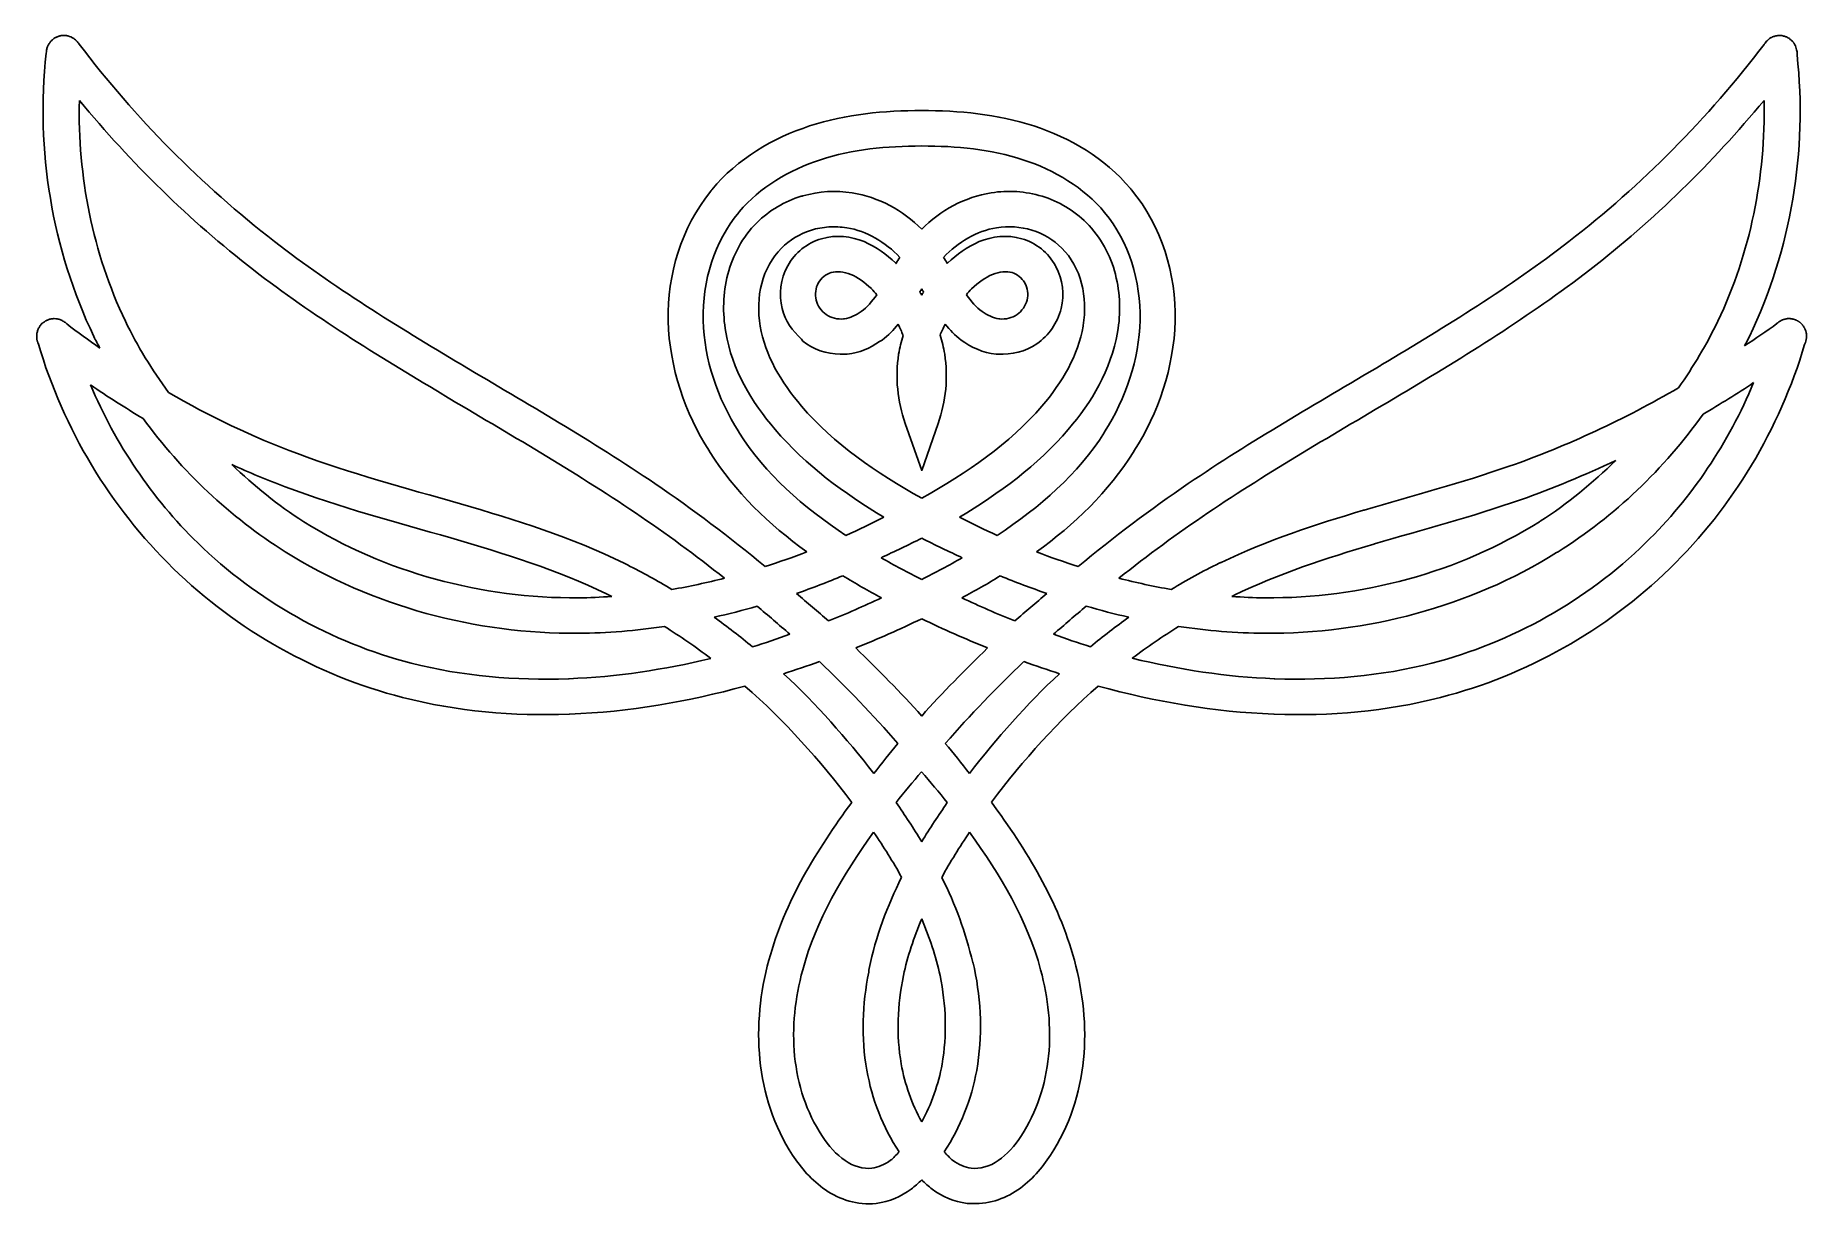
# Model space of a CAD drawing. Extents: x 0 to 100, y 0 to 66.
import ezdxf

# ---------------------------------------------------------------- set-up
doc = ezdxf.new("R2010")
doc.units = 0
doc.layers.add('Layer_1', color=7, linetype='CONTINUOUS')

msp = doc.modelspace()

# ---------------------------------------------------------------- linework, layer by layer
at = {"layer": 'Layer_1', "color": 7}
for points in [[(1.536727, 66.00002), (1.536727, 66.000026)], [(2.409808, 62.331834), (2.409819, 62.331843)], [(97.594302, 62.331823), (97.594325, 62.331843)], [(50.002082, 59.757042), (50.002071, 59.757059)], [(38.145362, 57.288091), (38.110437, 57.244003), (38.084247, 57.199914)], [(61.823674, 57.323301), (61.797484, 57.349746)], [(43.287993, 56.935367), (43.244339, 56.926562), (43.200685, 56.917757)], [(39.664672, 56.000681), (39.699597, 56.04477)], [(44.754764, 55.180673), (44.75479, 55.180648)], [(43.724515, 54.986679), (43.768169, 55.004318)], [(48.544018, 53.126098), (48.535297, 53.143737), (48.517828, 53.152542)], [(45.409596, 52.641159), (45.409607, 52.641136)], [(54.585795, 52.641122), (54.585806, 52.641136)], [(57.580522, 52.940915), (57.589215, 52.949749), (57.580494, 52.967388), (57.563025, 52.985027)], [(60.950648, 52.491248), (60.950648, 52.500053), (60.950648, 52.508858)], [(50.002071, 51.68), (50.002071, 51.68)], [(55.825597, 52.03271), (55.834318, 52.015071)], [(59.03855, 51.997441), (59.03855, 51.988635)], [(35.683244, 49.89), (35.683244, 49.881195)], [(37.656559, 49.889989), (37.66528, 49.889989), (37.66528, 49.907627), (37.656559, 49.916433)], [(59.125858, 49.607843), (59.125858, 49.599037)], [(61.064161, 49.219872), (61.072881, 49.219872), (61.072881, 49.237511), (61.072881, 49.246316)], [(43.218157, 48.84948), (43.279273, 48.73485), (43.488817, 48.584948)], [(47.618541, 48.708412), (47.69712, 48.743681), (47.766967, 48.796589)], [(24.053647, 47.37698), (24.001261, 47.403425)], [(45.689007, 48.002977), (45.689007, 47.994172), (45.741393, 47.994172)], [(54.262772, 47.994172), (54.306429, 47.994172), (54.306429, 48.002977)], [(76.002705, 47.403348), (75.976515, 47.394543), (75.959045, 47.376904)], [(3.038445, 46.265902), (3.038445, 46.265902)], [(97.009354, 46.389346), (97.009354, 46.389352)], [(22.918754, 45.728029), (22.944947, 45.71039), (22.997332, 45.683946)], [(77.006784, 45.683921), (77.032974, 45.692726), (77.050444, 45.710365)], [(49.067873, 44.087909), (50.002082, 41.433767), (50.936292, 44.087909)], [(39.673393, 43.585322), (39.664672, 43.594127), (39.664672, 43.602933)], [(60.339484, 43.602941), (60.330764, 43.594136)], [(38.005671, 42.50957), (38.005671, 42.500764)], [(61.98957, 42.500677), (61.998291, 42.509482)], [(11.018508, 41.760033), (11.018508, 41.760033)], [(89.230113, 41.998098), (89.230102, 41.998113)], [(74.998699, 39.185249), (74.98123, 39.185249), (74.96376, 39.176444)], [(50.002071, 37.606873), (50.002071, 37.606873)], [(33.378398, 36.090233), (33.352207, 36.116678), (33.195052, 36.187219)], [(66.89639, 36.222508), (66.861468, 36.213703)], [(85.877429, 36.786823), (85.921083, 36.813267), (85.956008, 36.830906)], [(45.549302, 35.481793), (45.549302, 35.481793)], [(54.446112, 35.472988), (54.446112, 35.472988)], [(32.190993, 34.458935), (32.339419, 34.388394)], [(67.603622, 34.35313), (67.656008, 34.379575)], [(40.703642, 33.762332), (40.703642, 33.762332)], [(50.002071, 33.048092), (50.002071, 33.048092)], [(59.300503, 33.762332), (59.300503, 33.762332)], [(44.230934, 30.63203), (44.230934, 30.63203)], [(55.773211, 30.63203), (55.773211, 30.63203)], [(30.078111, 27.660394), (30.09558, 27.660394), (30.11305, 27.660394)], [(49.993342, 24.406699), (49.993342, 24.406699)], [(47.286758, 20.994229), (47.286755, 20.994229)], [(52.708658, 20.994229), (52.708658, 20.994229)], [(50.002071, 16.09156), (50.002071, 16.09156)], [(47.033559, 13.296333), (47.007369, 13.199339), (47.007369, 13.093525)], [(52.979315, 13.296333), (52.9182, 13.587321), (52.883275, 13.62259)], [(52.577707, 0.025572), (52.638825, 0.016823), (52.691211, 0.016823), (52.691211, 0.025572)]]:
    msp.add_lwpolyline(points, dxfattribs=at)
for points in [[(0.558863, 65.171204), (0.547885, 65.113057), (0.542042, 65.05404), (0.541402, 64.994849)], [(0.611248, 65.365195), (0.587377, 65.302474), (0.569826, 65.237481), (0.558863, 65.171204)], [(0.61998, 65.39164), (0.616948, 65.382866), (0.614037, 65.374051), (0.611248, 65.365195)], [(0.654904, 65.453364), (0.642542, 65.433214), (0.630893, 65.412626), (0.61998, 65.39164)], [(0.663636, 65.479809), (0.660604, 65.471035), (0.657693, 65.46222), (0.654904, 65.453364)], [(0.707291, 65.541533), (0.691971, 65.521524), (0.677409, 65.500934), (0.663636, 65.479809)], [(0.716023, 65.559172), (0.713055, 65.553322), (0.710144, 65.547442), (0.707291, 65.541533)], [(0.759677, 65.620897), (0.744358, 65.600887), (0.729796, 65.580298), (0.716023, 65.559172)], [(0.768409, 65.638536), (0.765441, 65.632686), (0.76253, 65.626806), (0.759677, 65.620897)], [(0.829526, 65.700258), (0.808274, 65.680592), (0.787882, 65.659999), (0.768409, 65.638536)], [(0.899373, 65.761983), (0.875148, 65.742522), (0.85184, 65.721924), (0.829526, 65.700258)], [(0.916834, 65.779622), (0.910942, 65.773816), (0.905121, 65.767936), (0.899373, 65.761983)], [(0.977951, 65.823711), (0.957034, 65.8098), (0.936647, 65.795093), (0.916834, 65.779622)], [(0.995412, 65.841349), (0.989519, 65.835543), (0.983699, 65.829663), (0.977951, 65.823711)], [(1.06526, 65.876619), (1.041527, 65.865795), (1.018226, 65.854029), (0.995412, 65.841349)], [(1.082721, 65.885424), (1.076872, 65.882547), (1.071051, 65.879612), (1.06526, 65.876619)], [(1.152568, 65.920693), (1.128835, 65.909869), (1.105535, 65.898104), (1.082721, 65.885424)], [(1.170029, 65.929499), (1.16418, 65.926622), (1.158359, 65.923686), (1.152568, 65.920693)], [(1.248607, 65.955943), (1.222061, 65.948239), (1.195845, 65.939417), (1.170029, 65.929499)], [(1.266068, 65.964748), (1.260219, 65.961871), (1.254399, 65.958936), (1.248607, 65.955943)], [(1.344647, 65.982387), (1.318228, 65.977586), (1.292014, 65.971701), (1.266068, 65.964748)], [(1.536727, 66.000026), (1.472284, 66.000474), (1.407952, 65.994566), (1.344647, 65.982387)], [(1.641498, 65.991215), (1.606754, 65.996022), (1.571781, 65.998961), (1.536727, 66.00002)], [(1.658959, 65.991215), (1.653139, 65.991267), (1.647318, 65.991267), (1.641498, 65.991215)], [(1.67642, 65.991215), (1.6706, 65.991267), (1.664779, 65.991267), (1.658959, 65.991215)], [(1.754999, 65.973576), (1.729053, 65.980529), (1.702839, 65.986414), (1.67642, 65.991215)], [(2.095505, 65.823674), (1.992383, 65.89489), (1.876848, 65.945752), (1.754999, 65.973576)], [(2.191545, 65.744313), (2.161206, 65.772769), (2.12913, 65.799274), (2.095505, 65.823674)], [(2.252661, 65.691408), (2.233008, 65.709872), (2.212619, 65.727522), (2.191545, 65.744313)], [(2.261393, 65.673769), (2.25854, 65.679677), (2.255629, 65.685557), (2.252661, 65.691408)], [(2.392357, 65.51505), (2.354246, 65.572381), (2.310357, 65.625571), (2.261393, 65.673769)], [(13.445704, 54.351778), (9.297389, 57.558711), (5.574296, 61.330561), (2.392357, 65.51505)], [(97.603006, 65.497371), (94.423601, 61.318927), (90.701722, 57.554789), (86.558389, 54.351736)], [(97.611727, 65.51501), (97.608762, 65.50916), (97.605855, 65.50328), (97.603006, 65.497371)], [(97.786346, 65.717818), (97.719368, 65.65846), (97.660631, 65.590241), (97.611727, 65.51501)], [(97.864925, 65.788359), (97.837514, 65.766268), (97.811284, 65.742721), (97.786346, 65.717818)], [(97.960965, 65.858904), (97.927583, 65.837351), (97.895512, 65.813794), (97.864925, 65.788359)], [(98.030813, 65.894173), (98.00708, 65.883349), (97.98378, 65.871583), (97.960965, 65.858904)], [(98.214161, 65.964714), (98.150883, 65.94739), (98.089465, 65.92376), (98.030813, 65.894173)], [(98.310201, 65.982353), (98.27792, 65.978072), (98.245868, 65.972185), (98.214161, 65.964714)], [(98.580861, 65.991159), (98.490668, 66.000757), (98.399596, 65.997794), (98.310201, 65.982353)], [(98.607051, 65.991159), (98.598321, 65.991275), (98.589591, 65.991275), (98.580861, 65.991159)], [(98.703091, 65.964714), (98.671537, 65.97515), (98.639483, 65.983976), (98.607051, 65.991159)], [(98.781668, 65.93827), (98.755852, 65.948188), (98.729637, 65.95701), (98.703091, 65.964714)], [(98.799137, 65.93827), (98.793314, 65.938322), (98.787491, 65.938322), (98.781668, 65.93827)], [(98.816607, 65.929465), (98.810812, 65.932458), (98.804989, 65.935393), (98.799137, 65.93827)], [(98.895186, 65.903021), (98.86937, 65.912939), (98.843154, 65.921761), (98.816607, 65.929465)], [(98.999955, 65.841296), (98.966314, 65.864014), (98.931325, 65.884628), (98.895186, 65.903021)], [(99.061073, 65.797207), (99.04126, 65.812679), (99.020873, 65.827386), (98.999955, 65.841296)], [(99.078543, 65.779568), (99.072793, 65.785521), (99.066969, 65.791401), (99.061073, 65.797207)], [(99.14839, 65.717843), (99.126076, 65.73951), (99.102768, 65.760107), (99.078543, 65.779568)], [(99.209505, 65.664938), (99.189852, 65.683402), (99.169463, 65.701052), (99.14839, 65.717843)], [(99.218226, 65.647299), (99.215376, 65.653207), (99.212469, 65.659087), (99.209505, 65.664938)], [(99.270683, 65.585518), (99.254034, 65.606822), (99.236534, 65.627433), (99.218226, 65.647299)], [(99.279403, 65.567879), (99.276554, 65.573787), (99.273647, 65.579667), (99.270683, 65.585518)], [(99.323057, 65.506157), (99.309284, 65.527281), (99.294722, 65.54787), (99.279403, 65.567879)], [(99.331778, 65.479713), (99.328993, 65.488568), (99.326086, 65.497384), (99.323057, 65.506157)], [(99.43655, 65.197547), (99.415941, 65.296408), (99.380616, 65.391543), (99.331778, 65.479713)], [(99.46274, 64.933014), (99.465708, 65.021976), (99.4569, 65.11094), (99.43655, 65.197547)], [(0.541402, 64.994849), (-0.070112, 59.541565), (0.870637, 53.934546), (3.230526, 48.990634)], [(96.773617, 48.990532), (99.120797, 53.907823), (100.054318, 59.480989), (99.46274, 64.90657)], [(99.46274, 64.90657), (99.461894, 64.915319), (99.463587, 64.924294), (99.46274, 64.933014)], [(5.011637, 49.854733), (3.166785, 53.719609), (2.317367, 58.039452), (2.409808, 62.331834)], [(2.409819, 62.331843), (5.333453, 58.79566), (8.618403, 55.564975), (12.240837, 52.764583)], [(87.754554, 52.764563), (91.377003, 55.564941), (94.67068, 58.795629), (97.594302, 62.331823)], [(97.594325, 62.331843), (97.68677, 58.039457), (96.828616, 53.719617), (94.983781, 49.854728)], [(50.001953, 61.758692), (47.904491, 61.758692), (45.746166, 61.559502), (43.672036, 60.885733)], [(56.331872, 60.885733), (54.257742, 61.559502), (52.09942, 61.758692), (50.001953, 61.758692)], [(43.672036, 60.885733), (41.592038, 60.210057), (39.600757, 59.039052), (38.145362, 57.288091)], [(61.797484, 57.349746), (60.346904, 59.066131), (58.387012, 60.218137), (56.331872, 60.885733)], [(44.283329, 58.98108), (46.083114, 59.565729), (48.030179, 59.757042), (50.002082, 59.757042)], [(50.002071, 59.757059), (51.97398, 59.757059), (53.92104, 59.565746), (55.720825, 58.981097)], [(39.699597, 56.04477), (40.85848, 57.418944), (42.508174, 58.40443), (44.283329, 58.98108)], [(55.720825, 58.981097), (57.514254, 58.398514), (59.1788, 57.3971), (60.339484, 56.000698)], [(38.084247, 57.199914), (36.414654, 55.145686), (35.628022, 52.496113), (35.683244, 49.89)], [(46.073157, 57.111722), (45.149254, 57.256844), (44.197852, 57.198511), (43.287993, 56.935367)], [(50.002071, 55.057187), (48.938737, 56.112687), (47.580853, 56.874895), (46.073157, 57.111722)], [(53.930988, 57.111722), (52.423292, 56.874898), (51.065405, 56.112689), (50.002071, 55.057187)], [(56.80346, 56.917731), (55.867902, 57.203069), (54.884067, 57.261427), (53.930988, 57.111722)], [(61.849864, 57.288029), (61.840495, 57.299318), (61.8331, 57.312075), (61.823674, 57.323301)], [(64.320714, 49.872302), (64.380658, 52.51956), (63.570466, 55.217994), (61.849864, 57.288029)], [(43.200685, 56.917757), (42.264068, 56.632097), (41.390275, 56.12316), (40.686178, 55.418742)], [(59.309235, 55.418716), (58.605136, 56.123143), (57.740082, 56.632071), (56.80346, 56.917731)], [(37.656559, 49.916433), (37.606713, 52.117769), (38.29776, 54.356169), (39.664672, 56.000681)], [(40.686178, 55.418742), (39.877408, 54.609596), (39.328023, 53.588327), (39.044765, 52.508884)], [(43.768169, 55.004318), (44.086123, 55.10129), (44.418299, 55.158719), (44.754764, 55.180673)], [(44.75479, 55.180648), (45.091252, 55.202605), (45.433082, 55.189086), (45.767575, 55.136559)], [(45.767575, 55.136559), (46.891121, 54.960074), (47.9594, 54.327837), (48.771012, 53.461186)], [(51.233108, 53.461186), (52.044719, 54.327837), (53.112998, 54.960077), (54.236545, 55.136559)], [(54.236545, 55.136559), (54.905527, 55.241642), (55.591282, 55.198241), (56.227193, 55.004293)], [(60.950648, 52.508858), (60.667396, 53.588308), (60.118005, 54.609571), (59.309235, 55.418716)], [(60.339484, 56.000698), (61.706394, 54.356183), (62.388711, 52.117786), (62.338865, 49.91645)], [(24.001261, 47.403425), (20.355588, 49.573688), (16.759494, 51.78999), (13.445704, 54.351778)], [(42.083102, 53.990274), (42.534262, 54.44164), (43.106767, 54.790453), (43.724515, 54.986679)], [(44.344447, 54.519294), (43.527891, 54.280638), (42.842378, 53.727714), (42.432374, 52.985004)], [(46.74545, 54.351755), (46.025382, 54.647648), (45.182816, 54.764325), (44.344447, 54.519294)], [(48.517828, 53.152542), (48.028009, 53.608963), (47.45549, 54.059986), (46.74545, 54.351755)], [(53.258681, 54.351778), (52.548641, 54.060005), (51.976122, 53.608989), (51.486303, 53.152565)], [(55.659684, 54.519316), (54.821315, 54.764347), (53.978749, 54.647671), (53.258681, 54.351778)], [(57.563025, 52.985027), (57.153021, 53.727737), (56.476232, 54.280664), (55.659684, 54.519316)], [(56.227193, 55.004293), (56.862004, 54.81068), (57.458896, 54.45256), (57.920992, 53.990251)], [(86.558389, 54.351736), (83.244589, 51.789965), (79.648514, 49.573637), (76.002705, 47.403348)], [(40.965544, 51.988644), (41.165324, 52.749978), (41.552295, 53.459222), (42.083102, 53.990274)], [(48.552739, 53.117293), (48.549719, 53.120115), (48.54701, 53.123276), (48.544018, 53.126098)], [(48.771012, 53.461186), (48.698887, 53.345642), (48.620074, 53.231367), (48.552739, 53.117293)], [(51.451381, 53.117293), (51.384043, 53.231367), (51.305232, 53.345642), (51.233108, 53.461186)], [(51.486303, 53.152565), (51.474196, 53.141304), (51.463415, 53.128632), (51.451381, 53.117293)], [(57.920992, 53.990251), (58.449959, 53.461039), (58.838161, 52.755772), (59.03855, 51.997441)], [(12.240837, 52.764583), (15.631008, 50.143749), (19.264761, 47.915604), (22.892561, 45.754473)], [(39.044765, 52.508884), (38.762295, 51.432404), (38.751821, 50.311118), (38.931264, 49.246316)], [(42.432374, 52.985004), (42.02333, 52.244027), (41.916289, 51.383997), (42.118061, 50.568942)], [(44.161076, 52.015096), (44.311856, 52.288234), (44.604811, 52.521228), (44.894473, 52.605886)], [(44.894473, 52.605886), (45.048611, 52.650938), (45.220301, 52.658766), (45.409596, 52.641159)], [(45.409607, 52.641136), (45.598902, 52.623525), (45.801775, 52.579278), (45.99458, 52.50005)], [(45.99458, 52.50005), (46.387126, 52.338743), (46.779946, 52.054613), (47.164521, 51.697636)], [(52.822148, 51.688805), (53.209874, 52.050092), (53.613632, 52.337343), (54.009553, 52.500036)], [(54.009553, 52.500036), (54.202359, 52.579264), (54.3965, 52.623514), (54.585795, 52.641122)], [(54.585806, 52.641136), (54.775101, 52.658747), (54.955523, 52.650929), (55.109661, 52.605864)], [(55.109661, 52.605864), (55.393484, 52.522913), (55.672565, 52.298631), (55.825597, 52.03271)], [(57.877375, 50.568942), (58.075306, 51.368489), (57.9705, 52.209517), (57.580522, 52.940915)], [(61.072881, 49.246316), (61.251376, 50.305502), (61.228865, 51.420034), (60.950648, 52.491248)], [(77.050444, 45.710365), (80.699696, 47.883321), (84.344344, 50.128257), (87.754554, 52.764563)], [(40.878233, 49.581398), (40.741285, 50.394052), (40.764955, 51.22422), (40.965544, 51.988644)], [(44.038843, 51.053963), (43.961268, 51.367309), (44.009305, 51.74017), (44.161076, 52.015096)], [(47.470095, 51.353754), (47.199187, 50.971473), (46.906861, 50.647476), (46.588272, 50.410257)], [(47.164521, 51.697636), (47.167823, 51.69456), (47.169968, 51.691879), (47.173242, 51.688831)], [(47.173242, 51.688831), (47.281979, 51.58751), (47.367561, 51.461664), (47.470095, 51.353754)], [(49.88857, 51.503645), (49.923486, 51.565008), (49.967784, 51.619678), (50.002071, 51.68)], [(50.002071, 51.336109), (49.965614, 51.393003), (49.926255, 51.447596), (49.88857, 51.503645)], [(50.002071, 51.68), (50.035602, 51.621015), (50.072717, 51.563628), (50.106843, 51.503645)], [(50.106843, 51.503645), (50.070202, 51.449108), (50.037555, 51.391442), (50.002071, 51.336109)], [(52.525299, 51.353728), (52.62783, 51.461639), (52.713414, 51.587485), (52.822148, 51.688805)], [(53.415851, 50.410231), (53.09725, 50.647456), (52.796215, 50.971425), (52.525299, 51.353728)], [(55.834318, 52.015071), (55.986085, 51.740147), (56.03412, 51.367289), (55.956551, 51.053938)], [(59.03855, 51.988635), (59.236978, 51.232438), (59.257995, 50.412159), (59.125858, 49.607843)], [(42.118061, 50.568942), (42.288215, 49.881609), (42.695643, 49.303508), (43.218157, 48.84948)], [(44.606352, 50.233913), (44.333903, 50.4218), (44.116871, 50.738755), (44.038843, 51.053963)], [(45.592944, 49.987017), (45.254746, 49.952509), (44.880263, 50.045022), (44.606352, 50.233913)], [(46.588272, 50.410257), (46.287242, 50.186116), (45.955219, 50.038483), (45.64533, 49.995822)], [(54.358792, 49.995796), (54.048689, 50.038316), (53.717146, 50.185893), (53.415851, 50.410231)], [(55.389039, 50.233888), (55.115131, 50.044996), (54.749371, 49.952484), (54.411175, 49.986991)], [(55.956551, 51.053938), (55.878519, 50.73873), (55.661487, 50.421769), (55.389039, 50.233888)], [(56.506619, 48.584948), (57.185332, 49.052994), (57.676049, 49.755685), (57.877375, 50.568942)], [(0.017548, 49.17587), (0.00549, 49.111935), (-0.000358, 49.046963), (0.000087, 48.981879)], [(0.069933, 49.369861), (0.046062, 49.30714), (0.028511, 49.242148), (0.017548, 49.17587)], [(0.157242, 49.546216), (0.122458, 49.49048), (0.093212, 49.431408), (0.069933, 49.369861)], [(0.200897, 49.607938), (0.185578, 49.58793), (0.171016, 49.567341), (0.157242, 49.546216)], [(0.218358, 49.625577), (0.212465, 49.619771), (0.206645, 49.613891), (0.200897, 49.607938)], [(0.262013, 49.687302), (0.246694, 49.667292), (0.232131, 49.646703), (0.218358, 49.625577)], [(0.279474, 49.704941), (0.273581, 49.699135), (0.26776, 49.693255), (0.262013, 49.687302)], [(0.331859, 49.757846), (0.31375, 49.740878), (0.296276, 49.72323), (0.279474, 49.704941)], [(0.358053, 49.775485), (0.349229, 49.769746), (0.340497, 49.763866), (0.331859, 49.757846)], [(0.436631, 49.828391), (0.40962, 49.812028), (0.383397, 49.794373), (0.358053, 49.775485)], [(0.497747, 49.872479), (0.47683, 49.858569), (0.456443, 49.843862), (0.436631, 49.828391)], [(0.515208, 49.881285), (0.509359, 49.878408), (0.503539, 49.875472), (0.497747, 49.872479)], [(0.585055, 49.916554), (0.561323, 49.90573), (0.538022, 49.893964), (0.515208, 49.881285)], [(0.611248, 49.925359), (0.602477, 49.922547), (0.593745, 49.919612), (0.585055, 49.916554)], [(0.768405, 49.978265), (0.714648, 49.965095), (0.662079, 49.947398), (0.611248, 49.925359)], [(0.794598, 49.98707), (0.785827, 49.984258), (0.777095, 49.981323), (0.768405, 49.978265)], [(0.864446, 49.995876), (0.841067, 49.993777), (0.81777, 49.990841), (0.794598, 49.98707)], [(0.969217, 50.004681), (0.934163, 50.003622), (0.89919, 50.000683), (0.864446, 49.995876)], [(0.99541, 50.004681), (0.986679, 50.004797), (0.977947, 50.004797), (0.969217, 50.004681)], [(1.161297, 49.987042), (1.106591, 49.997624), (1.051098, 50.003524), (0.99541, 50.004681)], [(1.353377, 49.934134), (1.291274, 49.958243), (1.226922, 49.975969), (1.161297, 49.987042)], [(1.527996, 49.83714), (1.473168, 49.87532), (1.414666, 49.907816), (1.353377, 49.934134)], [(1.702614, 49.704873), (1.649413, 49.755327), (1.590851, 49.799685), (1.527996, 49.83714)], [(3.571031, 48.338122), (2.94288, 48.786737), (2.308642, 49.226366), (1.702614, 49.704873)], [(7.438833, 45.833837), (6.529137, 47.110941), (5.687256, 48.439327), (5.011637, 49.854733)], [(35.683244, 49.881195), (35.683309, 49.878259), (35.683177, 49.875296), (35.683244, 49.872389)], [(35.683244, 49.872389), (35.742994, 47.233803), (36.63395, 44.689135), (38.005671, 42.50957)], [(39.664672, 43.602933), (38.470646, 45.505951), (37.711861, 47.694003), (37.656559, 49.889989)], [(38.931264, 49.246316), (39.289426, 47.12101), (40.404517, 45.274238), (41.716427, 43.744041)], [(43.209389, 45.057893), (42.052805, 46.406929), (41.152804, 47.952121), (40.878233, 49.581398)], [(45.64533, 49.995822), (45.628538, 49.993564), (45.609576, 49.98871), (45.592944, 49.987017)], [(47.766967, 48.796589), (48.122203, 49.061093), (48.408221, 49.370815), (48.674983, 49.687181)], [(48.674983, 49.687181), (48.782101, 49.479897), (48.869426, 49.267962), (48.954372, 49.052302)], [(51.041064, 49.061122), (51.125443, 49.274668), (51.22306, 49.481867), (51.329184, 49.687181)], [(51.302991, 48.002992), (51.24848, 48.365238), (51.142046, 48.71319), (51.041064, 49.061122)], [(51.329184, 49.687181), (51.595944, 49.370815), (51.881962, 49.061093), (52.237201, 48.796589)], [(54.411175, 49.986991), (54.394806, 49.988684), (54.375308, 49.993539), (54.358792, 49.995796)], [(59.125858, 49.581398), (58.85129, 47.952118), (57.951292, 46.406929), (56.794703, 45.057893)], [(58.287729, 43.744049), (59.593915, 45.267578), (60.700989, 47.106245), (61.064161, 49.219872)], [(59.125858, 49.599037), (59.125012, 49.593223), (59.126987, 49.587212), (59.125858, 49.581398)], [(62.338865, 49.91645), (62.288937, 47.711659), (61.538274, 45.513557), (60.339484, 43.602941)], [(61.998291, 42.509482), (63.370009, 44.689048), (64.260965, 47.233716), (64.320714, 49.872302)], [(94.983781, 49.854728), (94.355958, 48.539456), (93.597059, 47.295314), (92.766126, 46.098364)], [(98.327719, 49.731224), (97.733122, 49.284255), (97.106145, 48.884027), (96.494225, 48.461467)], [(98.345188, 49.748863), (98.339293, 49.743057), (98.333469, 49.737177), (98.327719, 49.731224)], [(98.467419, 49.837041), (98.424523, 49.810817), (98.383662, 49.781339), (98.345188, 49.748863)], [(98.55473, 49.889946), (98.524747, 49.873835), (98.495605, 49.856177), (98.467419, 49.837041)], [(98.738078, 49.960488), (98.6748, 49.943163), (98.613383, 49.919533), (98.55473, 49.889946)], [(98.781733, 49.978127), (98.767045, 49.972597), (98.752489, 49.966715), (98.738078, 49.960488)], [(98.834119, 49.986932), (98.816582, 49.98447), (98.799113, 49.981534), (98.781733, 49.978127)], [(98.877773, 49.995737), (98.863158, 49.993133), (98.848603, 49.990197), (98.834119, 49.986932)], [(99.078585, 50.004543), (99.011525, 50.008495), (98.944241, 50.005545), (98.877773, 49.995737)], [(99.130971, 49.995737), (99.11359, 49.999145), (99.096122, 50.002081), (99.078585, 50.004543)], [(99.227011, 49.978098), (99.195305, 49.985569), (99.163252, 49.991456), (99.130971, 49.995737)], [(99.270666, 49.969293), (99.256181, 49.972558), (99.241626, 49.975494), (99.227011, 49.978098)], [(99.323052, 49.951654), (99.305755, 49.958025), (99.288287, 49.963906), (99.270666, 49.969293)], [(99.41036, 49.916382), (99.381827, 49.929529), (99.352691, 49.9413), (99.323052, 49.951654)], [(99.454014, 49.898743), (99.439603, 49.904971), (99.425048, 49.910852), (99.41036, 49.916382)], [(99.497668, 49.872299), (99.483344, 49.88149), (99.468787, 49.890308), (99.454014, 49.898743)], [(99.541322, 49.845855), (99.526998, 49.855046), (99.512442, 49.863863), (99.497668, 49.872299)], [(99.584979, 49.81941), (99.570654, 49.828602), (99.556097, 49.837419), (99.541322, 49.845855)], [(99.61117, 49.801772), (99.602533, 49.807791), (99.593801, 49.813671), (99.584979, 49.81941)], [(99.663553, 49.757683), (99.646598, 49.772982), (99.629127, 49.787687), (99.61117, 49.801772)], [(99.698478, 49.722413), (99.687128, 49.734461), (99.675483, 49.746221), (99.663553, 49.757683)], [(99.7334, 49.687141), (99.722052, 49.69919), (99.710407, 49.710951), (99.698478, 49.722413)], [(99.768325, 49.651869), (99.756976, 49.663918), (99.74533, 49.675679), (99.7334, 49.687141)], [(99.777046, 49.63423), (99.774196, 49.640139), (99.771289, 49.646019), (99.768325, 49.651869)], [(99.820728, 49.572491), (99.806946, 49.593622), (99.792375, 49.614216), (99.777046, 49.63423)], [(99.873111, 49.484314), (99.857159, 49.514594), (99.839675, 49.544026), (99.820728, 49.572491)], [(99.899302, 49.440225), (99.890947, 49.455146), (99.882214, 49.469847), (99.873111, 49.484314)], [(99.916771, 49.396136), (99.911294, 49.41097), (99.905469, 49.425671), (99.899302, 49.440225)], [(99.951693, 49.299139), (99.941714, 49.332057), (99.930057, 49.364433), (99.916771, 49.396136)], [(99.969163, 49.255051), (99.963686, 49.269884), (99.957861, 49.284585), (99.951693, 49.299139)], [(99.977883, 49.202145), (99.975445, 49.219856), (99.972538, 49.237497), (99.969163, 49.255051)], [(99.995353, 49.105151), (99.991113, 49.137753), (99.985282, 49.170124), (99.977883, 49.202145)], [(99.995353, 48.91116), (100.001579, 48.975671), (100.001579, 49.04064), (99.995353, 49.105151)], [(0.000087, 48.981879), (-0.000029, 48.973065), (-0.000029, 48.964249), (0.000087, 48.955435)], [(0.000087, 48.955435), (0.00195, 48.928875), (0.004863, 48.9024), (0.008819, 48.876074)], [(0.008819, 48.876074), (0.008703, 48.86726), (0.008703, 48.858444), (0.008819, 48.84963)], [(0.008819, 48.84963), (0.01379, 48.82591), (0.019614, 48.802381), (0.02628, 48.779089)], [(0.02628, 48.779089), (0.031251, 48.755369), (0.037076, 48.731839), (0.043741, 48.708547)], [(0.043741, 48.708547), (0.058067, 48.663257), (0.075573, 48.619056), (0.096126, 48.576281)], [(0.096126, 48.576281), (0.096114, 48.573346), (0.096114, 48.570411), (0.096126, 48.567475)], [(0.096126, 48.567475), (1.511421, 43.773779), (4.154095, 39.36991), (7.718221, 35.896172)], [(3.230526, 48.990634), (3.33607, 48.769518), (3.459939, 48.556362), (3.571031, 48.338122)], [(43.488817, 48.584948), (44.136429, 48.138342), (44.916336, 47.948006), (45.689007, 48.002977)], [(45.793779, 47.994172), (46.483598, 48.064564), (47.094257, 48.346656), (47.618541, 48.708412)], [(48.954372, 49.052302), (48.85481, 48.707624), (48.755154, 48.36169), (48.701176, 48.002992)], [(52.237201, 48.796589), (52.789524, 48.385338), (53.459053, 48.070838), (54.210388, 47.994172)], [(54.306429, 48.002977), (55.082032, 47.945822), (55.856551, 48.136649), (56.506619, 48.584948)], [(92.277207, 35.896172), (95.836648, 39.365341), (98.47389, 43.763466), (99.890572, 48.549642)], [(96.494225, 48.461467), (96.583698, 48.639324), (96.687816, 48.810785), (96.773617, 48.990532)], [(99.890572, 48.549642), (99.893507, 48.55952), (99.905135, 48.566208), (99.908042, 48.576086)], [(99.908042, 48.576086), (99.956231, 48.681795), (99.985778, 48.795188), (99.995353, 48.91116)], [(24.062379, 47.368175), (24.058958, 47.370151), (24.057067, 47.374948), (24.053647, 47.37698)], [(34.932378, 40.68432), (31.381887, 43.085591), (27.693926, 45.207228), (24.062379, 47.368175)], [(45.741393, 47.994172), (45.759004, 47.995583), (45.776183, 47.992479), (45.793779, 47.994172)], [(48.701176, 48.002992), (48.503886, 46.691973), (48.629142, 45.337761), (49.067873, 44.087909)], [(50.936292, 44.087909), (51.375029, 45.337764), (51.500276, 46.691976), (51.302991, 48.002992)], [(54.210388, 47.994172), (54.227999, 47.992479), (54.245175, 47.995583), (54.262772, 47.994172)], [(75.959045, 47.376904), (72.322112, 45.212531), (68.618761, 43.089243), (65.062854, 40.684233)], [(3.038445, 46.265902), (4.005075, 45.597174), (4.996567, 44.969074), (6.006959, 44.370086)], [(9.097705, 37.333521), (6.510971, 39.854655), (4.45178, 42.92453), (3.038445, 46.265902)], [(92.766126, 46.098364), (89.714638, 44.330665), (86.513863, 42.81919), (83.188306, 41.663036)], [(97.009354, 46.389352), (95.595192, 42.999945), (93.524971, 39.885643), (90.90644, 37.333521)], [(94.154344, 44.60816), (95.121657, 45.179149), (96.0765, 45.762477), (97.009354, 46.389346)], [(14.729152, 42.377281), (12.207215, 43.317058), (9.771593, 44.483356), (7.438833, 45.833837)], [(22.892561, 45.754473), (22.902862, 45.748349), (22.908453, 45.734153), (22.918754, 45.728029)], [(22.997332, 45.683946), (26.666259, 43.499882), (30.34255, 41.386802), (33.832406, 39.026544)], [(50.002046, 39.864239), (47.449981, 41.286213), (45.038434, 42.924504), (43.209389, 45.057893)], [(56.794703, 45.057893), (54.965657, 42.92451), (52.554111, 41.28621), (50.002046, 39.864239)], [(66.171725, 39.026575), (69.661522, 41.386825), (73.337858, 43.499871), (77.006784, 45.683921)], [(6.006959, 44.370086), (8.18887, 41.380255), (10.920806, 38.793079), (14.048137, 36.830912)], [(85.956008, 36.830906), (89.164418, 38.843943), (91.945701, 41.51875), (94.154344, 44.60816)], [(45.723921, 37.756787), (43.318674, 39.355192), (41.162137, 41.219809), (39.673393, 43.585322)], [(41.716427, 43.744041), (43.472214, 41.696101), (45.627522, 40.127146), (47.871728, 38.788464)], [(52.132428, 38.788473), (54.376634, 40.127151), (56.53194, 41.696112), (58.287729, 43.744049)], [(60.330764, 43.58533), (58.841429, 41.218889), (56.677919, 39.355593), (54.271504, 37.756795)], [(60.330764, 43.594136), (60.329353, 43.591878), (60.332175, 43.587503), (60.330764, 43.58533)], [(23.940275, 39.537965), (20.814564, 40.442927), (17.704212, 41.26865), (14.729152, 42.377281)], [(38.005671, 42.500764), (38.007929, 42.497265), (38.012218, 42.49543), (38.014392, 42.491959)], [(38.014392, 42.491959), (39.457679, 40.204418), (41.383987, 38.374887), (43.514874, 36.822146)], [(56.48909, 36.822058), (58.619713, 38.374701), (60.546432, 40.204568), (61.98957, 42.491872)], [(61.98957, 42.491872), (61.990981, 42.493847), (61.988159, 42.498645), (61.98957, 42.500677)], [(11.018508, 41.760033), (12.015148, 41.311951), (13.015752, 40.880549), (14.039406, 40.499095)], [(15.087117, 38.532737), (13.618994, 39.453874), (12.285629, 40.569453), (11.018508, 41.760033)], [(83.188306, 41.663036), (80.526589, 40.737671), (77.766334, 40.002277), (74.998699, 39.185249)], [(83.834405, 39.767208), (85.672409, 40.406201), (87.465767, 41.174927), (89.230113, 41.998098)], [(89.230102, 41.998113), (87.907908, 40.724404), (86.500014, 39.534674), (84.951952, 38.55919)], [(14.039406, 40.499095), (17.135974, 39.345187), (20.294775, 38.511886), (23.390223, 37.61569)], [(41.157526, 36.002095), (39.148002, 37.650917), (37.080877, 39.231245), (34.932378, 40.68432)], [(65.062854, 40.684233), (62.914381, 39.231127), (60.855923, 37.65086), (58.846439, 36.002008)], [(33.195052, 36.187219), (30.201891, 37.644987), (27.057032, 38.635601), (23.940275, 39.537965)], [(74.96376, 39.176444), (72.253614, 38.375692), (69.534905, 37.478476), (66.92258, 36.231314)], [(75.592413, 37.280602), (78.313253, 38.083098), (81.090108, 38.813136), (83.834405, 39.767208)], [(30.610695, 34.229675), (25.167752, 34.198244), (19.688785, 35.64553), (15.087117, 38.532737)], [(33.832406, 39.026544), (35.551859, 37.863642), (37.233274, 36.630537), (38.861417, 35.340725)], [(47.871728, 38.788464), (47.160503, 38.433265), (46.450542, 38.077846), (45.723921, 37.756787)], [(54.271504, 37.756795), (53.547335, 38.076909), (52.8413, 38.434447), (52.132428, 38.788473)], [(61.142714, 35.340756), (62.770826, 36.630596), (64.452295, 37.86365), (66.171725, 39.026575)], [(84.908298, 38.532745), (80.306631, 35.645542), (74.836393, 34.198252), (69.39345, 34.229683)], [(84.951952, 38.55919), (84.937615, 38.550159), (84.922637, 38.54172), (84.908298, 38.532745)], [(21.163827, 30.543856), (16.654262, 31.701737), (12.445898, 34.070245), (9.097705, 37.333521)], [(23.390223, 37.61569), (26.422698, 36.737727), (29.413486, 35.79412), (32.190993, 34.458935)], [(47.705841, 36.495835), (48.47416, 36.859221), (49.253866, 37.209329), (50.002071, 37.606873)], [(50.002071, 37.606873), (50.751419, 37.208737), (51.528786, 36.859707), (52.298305, 36.495835)], [(67.656008, 34.379575), (70.154922, 35.583845), (72.833962, 36.467788), (75.557491, 37.271796)], [(75.557491, 37.271796), (75.568949, 37.275183), (75.580972, 37.277243), (75.592413, 37.280602)], [(90.90644, 37.333521), (87.558246, 34.070245), (83.341154, 31.701737), (78.831576, 30.543856)], [(14.048137, 36.830912), (18.992077, 33.728954), (24.816083, 32.196157), (30.610695, 32.228045)], [(35.884173, 34.705846), (35.068237, 35.196848), (34.234558, 35.666736), (33.378398, 36.090233)], [(43.514874, 36.822146), (42.735803, 36.524365), (41.949478, 36.254007), (41.157526, 36.002095)], [(50.002071, 35.270169), (49.225415, 35.658583), (48.458561, 36.065937), (47.705841, 36.495835)], [(52.298305, 36.495835), (51.547232, 36.066854), (50.777003, 35.657832), (50.002071, 35.270169)], [(58.846439, 36.002008), (58.054484, 36.25392), (57.268159, 36.524277), (56.48909, 36.822058)], [(66.809082, 36.187259), (65.879896, 35.739468), (64.983903, 35.234205), (64.102497, 34.705877)], [(66.861468, 36.213703), (66.843744, 36.205208), (66.826771, 36.195782), (66.809082, 36.187259)], [(66.92258, 36.231314), (66.914227, 36.227334), (66.904716, 36.226488), (66.89639, 36.222508)], [(69.384718, 32.228045), (75.152293, 32.194737), (80.94747, 33.715421), (85.877429, 36.786823)], [(7.718221, 35.896172), (11.318167, 32.387526), (15.826252, 29.848835), (20.674908, 28.603894)], [(38.861417, 35.340725), (37.876314, 35.090298), (36.881966, 34.874104), (35.884173, 34.705846)], [(42.930025, 34.476571), (43.812887, 34.784826), (44.686164, 35.121844), (45.549302, 35.481793)], [(45.549302, 35.481793), (46.266581, 35.039026), (46.986515, 34.624888), (47.723302, 34.229675)], [(52.272111, 34.229686), (53.006998, 34.62388), (53.730611, 35.031497), (54.446112, 35.472988)], [(54.446112, 35.472988), (55.310411, 35.112619), (56.190047, 34.785111), (57.07412, 34.476583)], [(64.102497, 34.705877), (63.107994, 34.873867), (62.124596, 35.091147), (61.142714, 35.340756)], [(79.320521, 28.603894), (84.169177, 29.848835), (88.677265, 32.387526), (92.277207, 35.896172)], [(32.487843, 34.309033), (31.861552, 34.267862), (31.238902, 34.233302), (30.610695, 34.229675)], [(32.339419, 34.388394), (32.389821, 34.363841), (32.437576, 34.333849), (32.487843, 34.309033)], [(44.737326, 32.924648), (44.153998, 33.463879), (43.529144, 33.955284), (42.930025, 34.476571)], [(47.723302, 34.229675), (46.732538, 33.780733), (45.748999, 33.319805), (44.737326, 32.924648)], [(55.266817, 32.92466), (54.252586, 33.320651), (53.26533, 33.779632), (52.272111, 34.229686)], [(57.07412, 34.476583), (56.475013, 33.95529), (55.850139, 33.463893), (55.266817, 32.92466)], [(67.525043, 34.309042), (67.55208, 34.322221), (67.576543, 34.340018), (67.603622, 34.35313)], [(69.384729, 34.229683), (68.764566, 34.233437), (68.143344, 34.268695), (67.525043, 34.309042)], [(69.39345, 34.229683), (69.390543, 34.2297), (69.387636, 34.229667), (69.384729, 34.229683)], [(38.276443, 33.13627), (39.092881, 33.320047), (39.899424, 33.528754), (40.703642, 33.762332)], [(40.450443, 31.460897), (39.744744, 32.043156), (39.020779, 32.605303), (38.276443, 33.13627)], [(40.703642, 33.762332), (41.323837, 33.239535), (41.942397, 32.716879), (42.545864, 32.175137)], [(46.273969, 31.399172), (47.535869, 31.913641), (48.778799, 32.458855), (50.002071, 33.048092)], [(50.002071, 33.048092), (51.223571, 32.459865), (52.470172, 31.912845), (53.730176, 31.399172)], [(57.458281, 32.175137), (58.061742, 32.716885), (58.680314, 33.239524), (59.300503, 33.762332)], [(59.300503, 33.762332), (60.099234, 33.530348), (60.89945, 33.319144), (61.710238, 33.13627)], [(61.710238, 33.13627), (60.96661, 32.606265), (60.240791, 32.051628), (59.536238, 31.469717)], [(30.610695, 32.228045), (30.613602, 32.228062), (30.616509, 32.228028), (30.619416, 32.228045)], [(30.619416, 32.228045), (32.247827, 32.237443), (33.864596, 32.380126), (35.465075, 32.616027)], [(35.465075, 32.616027), (36.362144, 32.050403), (37.238334, 31.454271), (38.084354, 30.808388)], [(42.545864, 32.175137), (41.846662, 31.934968), (41.157292, 31.670416), (40.450443, 31.460897)], [(59.536238, 31.469717), (58.836764, 31.677333), (58.150264, 31.937508), (57.458281, 32.175137)], [(61.902318, 30.817205), (62.747944, 31.462878), (63.624308, 32.052071), (64.521594, 32.616027)], [(64.521594, 32.616027), (66.127668, 32.378526), (67.750493, 32.237482), (69.384718, 32.228045)], [(50.002071, 27.554634), (48.816456, 28.892305), (47.550909, 30.150864), (46.273969, 31.399172)], [(53.730176, 31.399172), (52.453245, 30.150864), (51.187709, 28.892274), (50.002071, 27.554634)], [(30.043174, 29.66208), (27.048941, 29.549928), (24.039644, 29.805461), (21.163827, 30.543856)], [(38.084354, 30.808388), (35.448108, 30.171266), (32.775368, 29.765681), (30.078099, 29.66208)], [(42.196629, 29.944246), (42.877363, 30.163857), (43.559104, 30.386373), (44.230934, 30.63203)], [(44.230934, 30.63203), (45.776792, 29.158311), (47.247052, 27.613878), (48.657511, 26.011528)], [(51.337902, 26.011528), (52.74861, 27.614093), (54.227116, 29.158099), (55.773211, 30.63203)], [(55.773211, 30.63203), (56.440906, 30.387914), (57.113557, 30.162641), (57.790055, 29.944246)], [(69.926034, 29.66208), (67.22464, 29.765839), (64.542462, 30.178392), (61.902318, 30.817205)], [(78.831576, 30.543856), (75.95576, 29.805461), (72.95519, 29.549928), (69.960959, 29.66208)], [(30.078099, 29.66208), (30.066472, 29.661516), (30.054788, 29.662645), (30.043174, 29.66208)], [(30.11305, 27.660394), (33.476995, 27.786395), (36.785554, 28.360997), (40.013913, 29.247589)], [(40.013913, 29.247589), (42.250194, 27.297905), (44.252225, 25.059626), (46.05571, 22.678365)], [(47.295487, 24.309702), (45.744072, 26.313026), (44.059879, 28.222857), (42.196629, 29.944246)], [(57.790055, 29.944246), (55.929472, 28.22117), (54.247182, 26.314434), (52.699926, 24.309702)], [(53.939732, 22.687184), (55.737061, 25.067133), (57.742806, 27.299728), (59.972799, 29.247589)], [(59.972799, 29.247589), (63.204283, 28.359433), (66.523741, 27.786525), (69.891126, 27.660394)], [(69.960959, 29.66208), (69.949332, 29.662645), (69.937648, 29.661516), (69.926034, 29.66208)], [(20.674908, 28.603894), (23.751646, 27.813912), (26.934282, 27.54549), (30.078111, 27.660394)], [(69.926048, 27.660394), (73.069835, 27.545504), (76.243824, 27.813923), (79.320521, 28.603894)], [(69.891126, 27.660394), (69.902782, 27.65983), (69.91441, 27.660958), (69.926048, 27.660394)], [(48.657511, 26.011528), (48.191616, 25.454983), (47.744516, 24.880753), (47.295487, 24.309702)], [(52.699926, 24.309702), (52.250152, 24.881724), (51.804613, 25.454068), (51.337902, 26.011528)], [(48.552739, 22.669602), (49.01396, 23.264884), (49.512994, 23.82706), (49.993342, 24.406699)], [(49.993342, 24.406699), (50.477548, 23.82246), (50.98664, 23.260931), (51.451406, 22.660785)], [(46.05571, 22.678365), (44.08331, 20.005161), (42.270585, 17.088437), (41.367206, 13.754803)], [(50.002071, 20.456347), (49.540446, 21.216118), (49.061266, 21.952221), (48.552739, 22.669602)], [(51.451406, 22.660785), (50.945639, 21.945072), (50.46141, 21.213967), (50.002071, 20.456347)], [(58.628236, 13.754803), (57.724213, 17.09122), (55.913924, 20.012056), (53.939732, 22.687184)], [(43.279264, 13.225791), (44.031937, 16.003284), (45.539853, 18.562475), (47.286758, 20.994229)], [(47.286755, 20.994229), (47.855207, 20.164275), (48.38502, 19.315407), (48.867052, 18.445901)], [(51.137093, 18.437081), (51.619154, 19.309066), (52.139992, 20.161671), (52.708658, 20.994229)], [(52.708658, 20.994229), (54.455349, 18.562447), (55.97231, 16.003259), (56.724881, 13.225791)], [(48.867052, 18.445901), (48.054227, 16.824971), (47.406614, 15.10939), (47.033559, 13.296333)], [(52.883275, 13.62259), (52.502447, 15.310671), (51.899572, 16.917805), (51.137093, 18.437081)], [(48.971825, 12.890717), (49.197292, 13.986496), (49.568806, 15.04773), (50.002071, 16.09156)], [(50.002071, 16.09156), (50.436166, 15.047143), (50.815481, 13.987354), (51.041052, 12.890717)], [(41.367206, 13.754803), (40.878871, 11.952724), (40.670867, 10.043482), (40.860812, 8.146742)], [(42.825259, 8.349575), (42.663814, 9.961773), (42.845805, 11.626133), (43.279264, 13.225791)], [(47.007369, 13.093525), (46.65655, 11.281478), (46.576376, 9.397523), (46.902597, 7.547189)], [(53.11028, 7.538356), (53.450211, 9.457806), (53.364788, 11.422332), (52.979315, 13.296333)], [(56.724881, 13.225791), (57.158315, 11.626159), (57.331509, 9.961761), (57.17016, 8.349575)], [(59.143362, 8.146742), (59.333182, 10.043386), (59.116522, 11.952772), (58.628236, 13.754803)], [(48.849591, 7.899883), (48.562199, 9.52999), (48.631021, 11.234417), (48.971825, 12.890717)], [(51.041052, 12.890717), (51.381892, 11.233686), (51.443329, 9.521656), (51.154554, 7.891049)], [(40.860812, 8.146742), (41.051026, 6.247246), (41.646922, 4.372867), (42.711766, 2.750258)], [(44.3619, 3.852534), (43.497605, 5.169552), (42.986416, 6.740288), (42.825259, 8.349575)], [(57.17016, 8.349575), (57.009096, 6.74026), (56.497551, 5.169721), (55.633516, 3.852534)], [(57.283675, 2.750258), (58.348144, 4.37298), (58.953271, 6.247302), (59.143362, 8.146742)], [(46.902597, 7.547189), (47.19041, 5.914619), (47.807435, 4.334513), (48.727361, 2.935481)], [(50.002071, 4.628475), (49.443426, 5.634174), (49.052534, 6.748726), (48.849591, 7.899883)], [(51.154554, 7.891049), (50.951097, 6.742179), (50.560174, 5.632171), (50.002071, 4.628475)], [(51.276787, 2.935481), (52.19826, 4.333525), (52.821195, 5.905954), (53.11028, 7.538356)], [(45.671538, 2.441677), (45.181518, 2.773118), (44.743066, 3.27172), (44.3619, 3.852534)], [(55.633516, 3.852534), (55.252437, 3.271579), (54.822588, 2.773147), (54.33261, 2.441677)], [(42.711766, 2.750258), (43.183438, 2.031523), (43.778848, 1.320013), (44.571452, 0.783903)], [(47.190717, 2.009623), (46.71204, 1.953291), (46.150906, 2.117431), (45.671538, 2.441677)], [(48.24716, 2.459315), (47.907234, 2.213839), (47.535297, 2.050178), (47.190717, 2.009623)], [(48.727361, 2.935481), (48.568817, 2.775122), (48.415184, 2.580643), (48.24716, 2.459315)], [(51.748256, 2.459315), (51.58104, 2.580389), (51.434532, 2.775687), (51.276787, 2.935481)], [(52.804699, 2.009623), (52.460012, 2.050347), (52.088091, 2.213274), (51.748256, 2.459315)], [(54.33261, 2.441677), (53.853335, 2.11746), (53.283156, 1.953093), (52.804699, 2.009623)], [(55.432721, 0.783903), (56.225401, 1.320154), (56.812119, 2.031354), (57.283675, 2.750258)], [(49.399654, 0.827958), (49.620188, 0.987216), (49.814103, 1.168177), (50.002085, 1.348235)], [(50.002085, 1.348235), (50.189709, 1.168092), (50.375635, 0.987385), (50.595788, 0.827958)], [(44.571452, 0.783903), (45.374315, 0.240823), (46.372278, -0.098493), (47.426463, 0.025572)], [(47.426463, 0.025572), (48.179124, 0.114162), (48.840995, 0.424521), (49.399654, 0.827958)], [(50.595788, 0.827958), (51.154492, 0.423449), (51.824321, 0.114613), (52.577707, 0.025572)], [(52.691211, 0.025572), (53.703015, -0.062199), (54.659054, 0.260494), (55.432721, 0.783903)]]:
    msp.add_open_spline(points, degree=3, dxfattribs=at)

doc.saveas('drawing.dxf')
